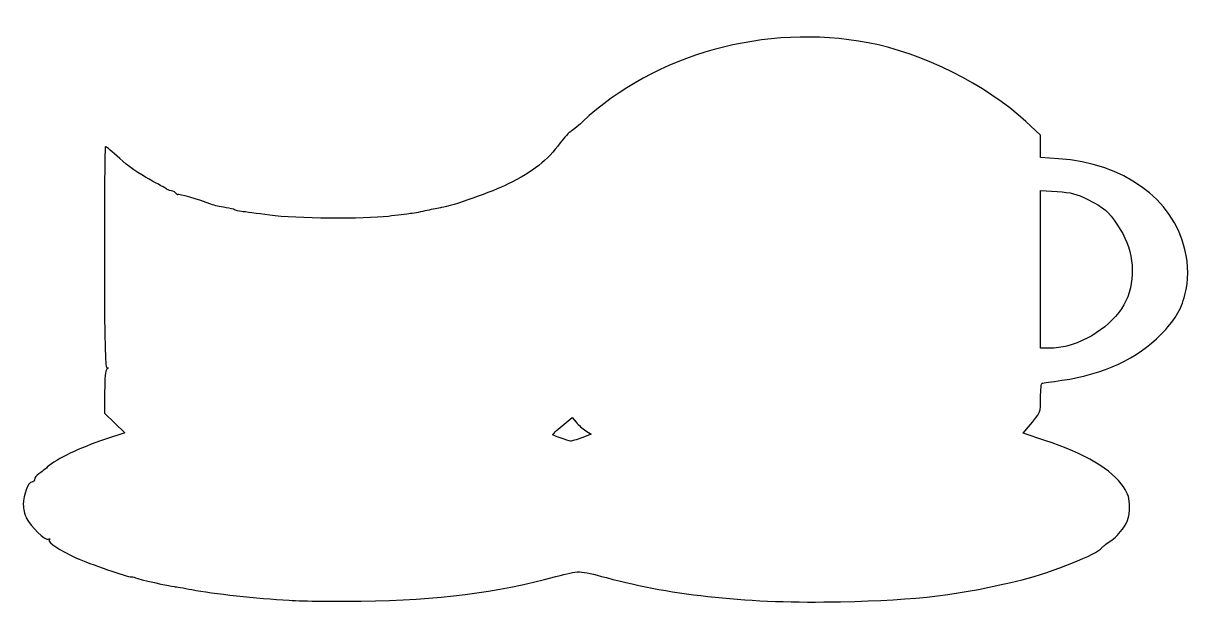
# Model space of a CAD drawing. Header units: centimetres. Extents: x -7.9 to 8, y -3.9 to 4.
import ezdxf

# ---------------------------------------------------------------- set-up
doc = ezdxf.new("R2010")
doc.units = ezdxf.units.CM
doc.header["$MEASUREMENT"] = 0
doc.layers.add('Layer 1', color=7, linetype='Continuous')

msp = doc.modelspace()

# ---------------------------------------------------------------- linework, layer by layer
at = {"layer": 'Layer 1'}
for points, knots in [([(-4.31795, -3.90098), (-4.75439, -3.87689), (-5.3552, -3.81098), (-5.64502, -3.75541), (-5.64502, -3.75541), (-5.75627, -3.73408), (-5.86515, -3.71539), (-5.88698, -3.71388), (-5.88698, -3.71388), (-5.94515, -3.70986), (-6.36974, -3.61334), (-6.41615, -3.59359), (-6.41615, -3.59359), (-6.43797, -3.5843), (-6.46434, -3.57845), (-6.47474, -3.58059), (-6.47474, -3.58059), (-6.50828, -3.58749), (-7.05008, -3.40091), (-7.21856, -3.32444), (-7.21856, -3.32444), (-7.4527, -3.21818), (-7.61203, -3.11231), (-7.59043, -3.07736), (-7.59043, -3.07736), (-7.57886, -3.05864), (-7.58418, -3.05521), (-7.60492, -3.06802), (-7.60492, -3.06802), (-7.643, -3.09155), (-7.8421, -2.89822), (-7.90494, -2.7767), (-7.90494, -2.7767), (-7.92721, -2.73362), (-7.94544, -2.65108), (-7.94544, -2.59327), (-7.94544, -2.59327), (-7.94544, -2.46362), (-7.87844, -2.28865), (-7.82879, -2.28865), (-7.82879, -2.28865), (-7.80855, -2.28865), (-7.79198, -2.27216), (-7.79198, -2.252), (-7.79198, -2.252), (-7.79198, -2.23185), (-7.76519, -2.19737), (-7.73245, -2.17539), (-7.73245, -2.17539), (-7.69971, -2.15341), (-7.64845, -2.11335), (-7.61856, -2.08636), (-7.61856, -2.08636), (-7.4894, -1.96978), (-7.1761, -1.81951), (-6.8244, -1.70546), (-6.8244, -1.70546), (-6.8244, -1.70546), (-6.55796, -1.61906), (-6.55796, -1.61906), (-6.55796, -1.61906), (-6.55796, -1.61906), (-6.69703, -1.48422), (-6.69703, -1.48422), (-6.69703, -1.48422), (-6.69703, -1.48422), (-6.8361, -1.34938), (-6.8361, -1.34938), (-6.8361, -1.34938), (-6.8361, -1.34938), (-6.83548, -1.05847), (-6.83548, -1.05847), (-6.83548, -1.05847), (-6.83508, -0.86684), (-6.82437, -0.76089), (-6.8041, -0.74799), (-6.8041, -0.74799), (-6.78097, -0.73327), (-6.78117, -0.72831), (-6.80492, -0.72801), (-6.80492, -0.72801), (-6.82899, -0.7277), (-6.83701, -0.36894), (-6.83865, 0.78052), (-6.83865, 0.78052), (-6.83984, 1.60999), (-6.83335, 2.28865), (-6.82424, 2.28865), (-6.82424, 2.28865), (-6.81513, 2.28865), (-6.72714, 2.21423), (-6.62871, 2.12328), (-6.62871, 2.12328), (-6.52717, 2.02945), (-6.35379, 1.90727), (-6.2279, 1.84084), (-6.2279, 1.84084), (-6.10588, 1.77645), (-6.00009, 1.71692), (-5.99281, 1.70855), (-5.99281, 1.70855), (-5.98554, 1.70018), (-5.95577, 1.68917), (-5.92667, 1.68407), (-5.92667, 1.68407), (-5.89756, 1.67898), (-5.865, 1.66112), (-5.85431, 1.64439), (-5.85431, 1.64439), (-5.84362, 1.62765), (-5.83469, 1.62207), (-5.83447, 1.63198), (-5.83447, 1.63198), (-5.83414, 1.64668), (-5.54902, 1.56431), (-5.38427, 1.50193), (-5.38427, 1.50193), (-5.32702, 1.48025), (-5.27706, 1.46873), (-5.17555, 1.45377), (-5.17555, 1.45377), (-5.12624, 1.44651), (-5.0753, 1.43402), (-5.06236, 1.42602), (-5.06236, 1.42602), (-5.04942, 1.41802), (-5.00642, 1.40719), (-4.96681, 1.40194), (-4.96681, 1.40194), (-4.9272, 1.39669), (-4.75428, 1.37379), (-4.58255, 1.35104), (-4.58255, 1.35104), (-4.22535, 1.30373), (-3.2943, 1.29486), (-2.96264, 1.33561), (-2.96264, 1.33561), (-2.8466, 1.34986), (-2.70999, 1.36673), (-2.65906, 1.37308), (-2.65906, 1.37308), (-2.60813, 1.37943), (-2.50693, 1.39837), (-2.43417, 1.41515), (-2.43417, 1.41515), (-2.36141, 1.43194), (-2.27211, 1.44974), (-2.23573, 1.4547), (-2.23573, 1.4547), (-2.1034, 1.47275), (-1.52766, 1.67626), (-1.33517, 1.77302), (-1.33517, 1.77302), (-0.97664, 1.95326), (-0.79885, 2.09273), (-0.6168, 2.33655), (-0.6168, 2.33655), (-0.5591, 2.41384), (-0.49654, 2.48296), (-0.47776, 2.49016), (-0.47776, 2.49016), (-0.45899, 2.49737), (-0.38548, 2.5576), (-0.31442, 2.62402), (-0.31442, 2.62402), (0.67635, 3.55), (2.18734, 3.9681), (3.5851, 3.70305), (3.5851, 3.70305), (4.33448, 3.56095), (5.1898, 3.13414), (5.73861, 2.62845), (5.73861, 2.62845), (5.73861, 2.62845), (5.9399, 2.44298), (5.9399, 2.44298), (5.9399, 2.44298), (5.9399, 2.44298), (5.9399, 2.29043), (5.9399, 2.29043), (5.9399, 2.29043), (5.9399, 2.29043), (5.9399, 2.13788), (5.9399, 2.13788), (5.9399, 2.13788), (5.9399, 2.13788), (6.18464, 2.12154), (6.18464, 2.12154), (6.18464, 2.12154), (7.06571, 2.06273), (7.7474, 1.57365), (7.91005, 0.88363), (7.91005, 0.88363), (7.96134, 0.66603), (7.96122, 0.46149), (7.90967, 0.26353), (7.90967, 0.26353), (7.85555, 0.05571), (7.7712, -0.08334), (7.58279, -0.27529), (7.58279, -0.27529), (7.25848, -0.6057), (6.81059, -0.81295), (6.23094, -0.90085), (6.23094, -0.90085), (6.09269, -0.92181), (5.97065, -0.93903), (5.95974, -0.93911), (5.95974, -0.93911), (5.94883, -0.9392), (5.9399, -1.02843), (5.9399, -1.13741), (5.9399, -1.13741), (5.9399, -1.34443), (5.94313, -1.33665), (5.77424, -1.53557), (5.77424, -1.53557), (5.77424, -1.53557), (5.70119, -1.6216), (5.70119, -1.6216), (5.70119, -1.6216), (5.70119, -1.6216), (5.99914, -1.7204), (5.99914, -1.7204), (5.99914, -1.7204), (6.54296, -1.90072), (6.91845, -2.12281), (7.07236, -2.35518), (7.07236, -2.35518), (7.14084, -2.45856), (7.15407, -2.50402), (7.15345, -2.63372), (7.15345, -2.63372), (7.15284, -2.7617), (7.13857, -2.81008), (7.07156, -2.91124), (7.07156, -2.91124), (7.02693, -2.97862), (6.94555, -3.06207), (6.89071, -3.09669), (6.89071, -3.09669), (6.83588, -3.1313), (6.78412, -3.17078), (6.7757, -3.1844), (6.7757, -3.1844), (6.72361, -3.26869), (6.10279, -3.51739), (5.68854, -3.61993), (5.68854, -3.61993), (4.84364, -3.82906), (4.27317, -3.89833), (3.20919, -3.92097), (3.20919, -3.92097), (1.97788, -3.94717), (0.94033, -3.84049), (0.01323, -3.59236), (0.01323, -3.59236), (-0.36666, -3.49068), (-0.35132, -3.491), (-0.67667, -3.57822), (-0.67667, -3.57822), (-1.50037, -3.79904), (-2.26481, -3.89507), (-3.33401, -3.91205), (-3.33401, -3.91205), (-3.66857, -3.91737), (-4.11134, -3.91238), (-4.31795, -3.90098)], [0, 0, 0, 0, 0.01470588, 0.01470588, 0.01470588, 0.01470588, 0.02941176, 0.02941176, 0.02941176, 0.02941176, 0.04411765, 0.04411765, 0.04411765, 0.04411765, 0.05882353, 0.05882353, 0.05882353, 0.05882353, 0.07352941, 0.07352941, 0.07352941, 0.07352941, 0.08823529, 0.08823529, 0.08823529, 0.08823529, 0.10294118, 0.10294118, 0.10294118, 0.10294118, 0.11764706, 0.11764706, 0.11764706, 0.11764706, 0.13235294, 0.13235294, 0.13235294, 0.13235294, 0.14705882, 0.14705882, 0.14705882, 0.14705882, 0.16176471, 0.16176471, 0.16176471, 0.16176471, 0.17647059, 0.17647059, 0.17647059, 0.17647059, 0.19117647, 0.19117647, 0.19117647, 0.19117647, 0.20588235, 0.20588235, 0.20588235, 0.20588235, 0.22058824, 0.22058824, 0.22058824, 0.22058824, 0.23529412, 0.23529412, 0.23529412, 0.23529412, 0.25, 0.25, 0.25, 0.25, 0.26470588, 0.26470588, 0.26470588, 0.26470588, 0.27941176, 0.27941176, 0.27941176, 0.27941176, 0.29411765, 0.29411765, 0.29411765, 0.29411765, 0.30882353, 0.30882353, 0.30882353, 0.30882353, 0.32352941, 0.32352941, 0.32352941, 0.32352941, 0.33823529, 0.33823529, 0.33823529, 0.33823529, 0.35294118, 0.35294118, 0.35294118, 0.35294118, 0.36764706, 0.36764706, 0.36764706, 0.36764706, 0.38235294, 0.38235294, 0.38235294, 0.38235294, 0.39705882, 0.39705882, 0.39705882, 0.39705882, 0.41176471, 0.41176471, 0.41176471, 0.41176471, 0.42647059, 0.42647059, 0.42647059, 0.42647059, 0.44117647, 0.44117647, 0.44117647, 0.44117647, 0.45588235, 0.45588235, 0.45588235, 0.45588235, 0.47058824, 0.47058824, 0.47058824, 0.47058824, 0.48529412, 0.48529412, 0.48529412, 0.48529412, 0.5, 0.5, 0.5, 0.5, 0.51470588, 0.51470588, 0.51470588, 0.51470588, 0.52941176, 0.52941176, 0.52941176, 0.52941176, 0.54411765, 0.54411765, 0.54411765, 0.54411765, 0.55882353, 0.55882353, 0.55882353, 0.55882353, 0.57352941, 0.57352941, 0.57352941, 0.57352941, 0.58823529, 0.58823529, 0.58823529, 0.58823529, 0.60294118, 0.60294118, 0.60294118, 0.60294118, 0.61764706, 0.61764706, 0.61764706, 0.61764706, 0.63235294, 0.63235294, 0.63235294, 0.63235294, 0.64705882, 0.64705882, 0.64705882, 0.64705882, 0.66176471, 0.66176471, 0.66176471, 0.66176471, 0.67647059, 0.67647059, 0.67647059, 0.67647059, 0.69117647, 0.69117647, 0.69117647, 0.69117647, 0.70588235, 0.70588235, 0.70588235, 0.70588235, 0.72058824, 0.72058824, 0.72058824, 0.72058824, 0.73529412, 0.73529412, 0.73529412, 0.73529412, 0.75, 0.75, 0.75, 0.75, 0.76470588, 0.76470588, 0.76470588, 0.76470588, 0.77941176, 0.77941176, 0.77941176, 0.77941176, 0.79411765, 0.79411765, 0.79411765, 0.79411765, 0.80882353, 0.80882353, 0.80882353, 0.80882353, 0.82352941, 0.82352941, 0.82352941, 0.82352941, 0.83823529, 0.83823529, 0.83823529, 0.83823529, 0.85294118, 0.85294118, 0.85294118, 0.85294118, 0.86764706, 0.86764706, 0.86764706, 0.86764706, 0.88235294, 0.88235294, 0.88235294, 0.88235294, 0.89705882, 0.89705882, 0.89705882, 0.89705882, 0.91176471, 0.91176471, 0.91176471, 0.91176471, 0.92647059, 0.92647059, 0.92647059, 0.92647059, 0.94117647, 0.94117647, 0.94117647, 0.94117647, 0.95588235, 0.95588235, 0.95588235, 0.95588235, 0.97058824, 0.97058824, 0.97058824, 0.97058824, 1, 1, 1, 1]), ([(6.29708, -0.43409), (6.68301, -0.32969), (7.01636, -0.05985), (7.12921, 0.2395), (7.12921, 0.2395), (7.2474, 0.55303), (7.19664, 0.91107), (6.99075, 1.21615), (6.99075, 1.21615), (6.8585, 1.41209), (6.81999, 1.44501), (6.58405, 1.56385), (6.58405, 1.56385), (6.42416, 1.64438), (6.35944, 1.66139), (6.16733, 1.67337), (6.16733, 1.67337), (6.16733, 1.67337), (5.9399, 1.68756), (5.9399, 1.68756), (5.9399, 1.68756), (5.9399, 1.68756), (5.9399, 0.61227), (5.9399, 0.61227), (5.9399, 0.61227), (5.9399, 0.61227), (5.9399, -0.46302), (5.9399, -0.46302), (5.9399, -0.46302), (5.9399, -0.46302), (6.06557, -0.46287), (6.06557, -0.46287), (6.06557, -0.46287), (6.1347, -0.46279), (6.23888, -0.44984), (6.29708, -0.43409)], [0, 0, 0, 0, 0.1, 0.1, 0.1, 0.1, 0.2, 0.2, 0.2, 0.2, 0.3, 0.3, 0.3, 0.3, 0.4, 0.4, 0.4, 0.4, 0.5, 0.5, 0.5, 0.5, 0.6, 0.6, 0.6, 0.6, 0.7, 0.7, 0.7, 0.7, 0.8, 0.8, 0.8, 0.8, 1, 1, 1, 1]), ([(-0.32206, -1.68447), (-0.32206, -1.68447), (-0.19434, -1.63596), (-0.19434, -1.63596), (-0.19434, -1.63596), (-0.19434, -1.63596), (-0.26915, -1.58826), (-0.26915, -1.58826), (-0.26915, -1.58826), (-0.31029, -1.56203), (-0.36899, -1.51024), (-0.39959, -1.47318), (-0.39959, -1.47318), (-0.39959, -1.47318), (-0.45522, -1.40579), (-0.45522, -1.40579), (-0.45522, -1.40579), (-0.45522, -1.40579), (-0.59156, -1.52075), (-0.59156, -1.52075), (-0.59156, -1.52075), (-0.66654, -1.58398), (-0.72437, -1.63924), (-0.72006, -1.64355), (-0.72006, -1.64355), (-0.70861, -1.655), (-0.50727, -1.72632), (-0.47625, -1.72992), (-0.47625, -1.72992), (-0.4617, -1.7316), (-0.39231, -1.71115), (-0.32206, -1.68447)], [0, 0, 0, 0, 0.11111111, 0.11111111, 0.11111111, 0.11111111, 0.22222222, 0.22222222, 0.22222222, 0.22222222, 0.33333333, 0.33333333, 0.33333333, 0.33333333, 0.44444444, 0.44444444, 0.44444444, 0.44444444, 0.55555556, 0.55555556, 0.55555556, 0.55555556, 0.66666667, 0.66666667, 0.66666667, 0.66666667, 0.77777778, 0.77777778, 0.77777778, 0.77777778, 1, 1, 1, 1])]:
    msp.add_open_spline(points, degree=3, knots=knots, dxfattribs=at)

doc.saveas('drawing.dxf')
